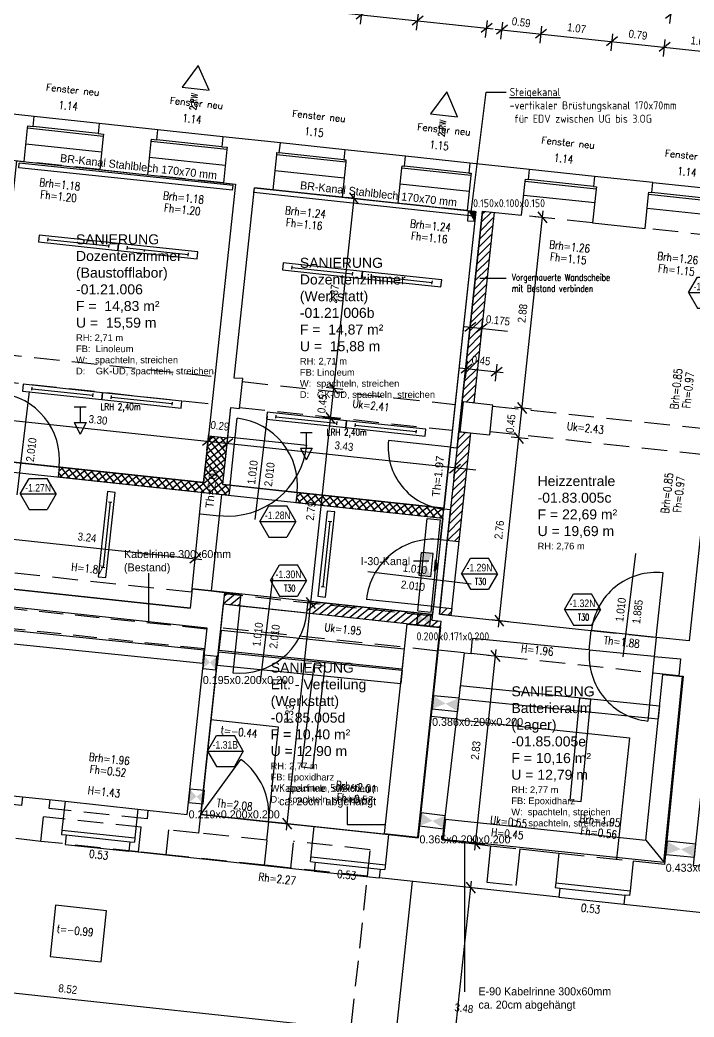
# Model space of a CAD drawing. Header units: metres. Extents: x 157 to 276, y 126 to 187.
# Drawn here: x 187.05 to 197.15, y 159.82 to 174.77 of the extents above; entities that cross this region are included whole.
import ezdxf
from ezdxf.enums import TextEntityAlignment as Align

# ---------------------------------------------------------------- set-up
doc = ezdxf.new("R2010")
doc.units = ezdxf.units.M
doc.header["$LTSCALE"] = 0.03
for name, pattern in [('AUSGEZOGEN', [0]), ('DOT', [0]), ('GESTRICHELT', [9, 6, -3]), ('STRICHLINIE', [19.05, 12.7, -6.35])]:
    doc.linetypes.add(name, pattern=pattern)
for name, color, linetype in [('A_abriss', 44, '_ABBRUCH'), ('A_ansicht', 9, 'Continuous'), ('A_bemaßung', 2, 'Continuous'), ('A_BRANDSCHUTZ', 10, 'Continuous'), ('A_Elektro', 1, 'Continuous'), ('A_Fenster', 7, 'Continuous'), ('A_höhen', 3, 'Continuous'), ('A_NR_TÜR', 1, 'Continuous'), ('A_poly', 255, 'Continuous'), ('A_räume', 5, 'Continuous'), ('A_schraffur', 10, 'Continuous'), ('A_text', 5, 'Continuous'), ('A_trockenbau', 2, 'Continuous'), ('A_Tuernummern', 1, 'Continuous'), ('A_TXT-TUER', 1, 'Continuous'), ('A_türen', 9, 'Continuous'), ('A_verdeckt', 8, 'STRICHLINIE'), ('A_wände', 6, 'Continuous'), ('E__DURCHBR', 2, 'Continuous'), ('E__LEUCHTEN', 6, 'AUSGEZOGEN'), ('E__VERSYS', 2, 'AUSGEZOGEN')]:
    doc.layers.add(name, color=color, linetype=linetype)
doc.styles.add('ARIAL', font='ARIAL.TTF')
doc.styles.add('arial-n', font='ARIALN.TTF')
doc.styles.add('BOLDSIMP_FNT', font='TXT', dxfattribs={"height": 1})
doc.styles.add('ISO9', font='iso8.shx', dxfattribs={"height": 0.12})
doc.styles.add('NORM', font='simplex.shx', dxfattribs={"width": 0.7, "bigfont": 'bigfont.shx'})
doc.styles.add('PITSIMP8', font='PITSIMP8.SHX')
doc.styles.add('SIMPLEX', font='simplex.shx', dxfattribs={"width": 0.8, "height": 0.1})
doc.linetypes.add('_ABBRUCH', pattern='A,25,[101,cadkon.shx,S=3.5,R=0,X=0,Y=0],25', length=50)
doc.dimstyles.get("Standard").update_dxf_attribs({"dimtxt": 0.18, "dimasz": 0.18, "dimexe": 0.18, "dimexo": 0.0625, "dimgap": 0.09, "dimtad": 0, "dimtih": 1, "dimtoh": 1, "dimdec": 4, "dimzin": 0, "dimdsep": 46, "dimlunit": 3, "dimtxsty": 'Standard', "dimcen": 0.09, "dimadec": 0, "dimazin": 0, "dimtfac": 1, "dimtdec": 4, "dimtofl": 0, "dimtmove": 2, "dimatfit": 3, "dimfxl": 1, "dimtolj": 1, "dimtzin": 0, "dimarcsym": 0})

# ---------------------------------------------------------------- blocks, each defined once
blk = doc.blocks.new('SLASH1')
at = {"layer": 'A_bemaßung', "color": 2, "linetype": 'Continuous'}
for p, q in [((0.07663, 0.07663), (-0.07319, -0.07319)), ((0, -0.14068), (0, 0.11466))]:
    blk.add_line(p, q, dxfattribs=at)
blk = doc.blocks.new('Tür-Nr')
at = {"layer": 'A_NR_TÜR'}
for p, q in [((-0.057, -108.865), (0.077, -108.632)), ((0.077, -108.632), (0.347, -108.632)), ((0.481, -108.865), (0.347, -108.632)), ((-0.057, -108.865), (0.481, -108.865)), ((-0.057, -108.865), (0.077, -109.098)), ((0.481, -108.865), (0.347, -109.098)), ((0.077, -109.098), (0.347, -109.098))]:
    blk.add_line(p, q, dxfattribs=at)
at = {"layer": 'A_TXT-TUER', "style": 'arial-n', "flags": 4}
blk.add_attdef('TÜR-NR.', text='', height=0.113, dxfattribs=at).set_placement((0.211, -108.772), align=Align.MIDDLE_CENTER)
at = {"layer": 'A_TXT-TUER', "style": 'NORM', "width": 0.7}
for tag, flags, p in [('BRANDSCHUTZ', 4, (0.229, -108.981)), ('ABMESSUNG', 5, (0.214, -109.333)), ('DIN', 5, (0.214, -109.198)), ('MATERIAL', 5, (0.214, -109.467)), ('WANDART', 5, (0.214, -109.601)), ('ZARGE', 5, (0.214, -109.736)), ('SCHLOSS', 5, (0.214, -109.87)), ('BESCHLÄGE', 5, (0.214, -110.005)), ('SONSTIGES', 5, (0.214, -110.139))]:
    blk.add_attdef(tag, text='', height=0.0784, dxfattribs=dict(at, flags=flags)).set_placement(p, align=Align.MIDDLE_CENTER)
blk = doc.blocks.new('I105')
for p, q in [((-7.7, 0.85), (-7.7, -0.85)), ((7.7, 0.85), (-7.7, 0.85)), ((7.7, -0.85), (7.7, 0.85)), ((-7.7, -0.85), (7.7, -0.85))]:
    blk.add_line(p, q)
blk = doc.blocks.new('2DEL_457')
for p, q in [((-0.384, -0.236), (-0.384, 0.236)), ((0.384, -0.236), (0.384, 0.236)), ((-0.384, 0), (0.384, 0))]:
    blk.add_line(p, q)
blk.add_lwpolyline([(-0.5, -0.5), (0.5, -0.5), (0.5, 0.5), (-0.5, 0.5)], close=True)
at = {"style": 'PITSIMP8', "flags": 9}
for tag, p in [('RAUM/GRUPPE', (-0.03, 0.159)), ('BEZEICHNUNG', (-0.03, 0.179)), ('POS.NR.G-LV', (-0.03, 0.139)), ('FABRIKAT', (-0.03, 0.119)), ('VOLUMENSTROM', (-0.03, 0.039)), ('DRUCK/-STUFE', (-0.03, 0.019)), ('ANSCHLUSS', (-0.03, -0.001)), ('KENNUNG', (-0.03, 0.079)), ('LEISTUNG', (-0.03, 0.059)), ('TYP', (-0.03, 0.099)), ('SPANNUNG/FREQUENZ', (-0.03, -0.121)), ('TEMPERATUR', (-0.03, -0.061)), ('SCHUTZART', (-0.03, -0.101)), ('DREHZAHL', (-0.03, -0.081)), ('GROESSE', (-0.03, -0.021)), ('DN', (-0.03, -0.041)), ('GEWICHT', (-0.03, -0.141)), ('FREI', (-0.03, -0.161)), ('FREI', (-0.03, -0.181)), ('FREI', (-0.03, -0.201))]:
    blk.add_attdef(tag, text='', height=0.01, dxfattribs=at).set_placement(p, align=Align.MIDDLE)
blk = doc.blocks.new('PU1')
at = {"color": 3}
for p, q in [((-119, -55), (-119, 70)), ((-119, 70), (131, 70)), ((131, -55), (131, 70)), ((-119, -55), (131, -55)), ((-56, -87), (69, -87)), ((6, -118), (-56, -87)), ((6, -118), (69, -87))]:
    blk.add_line(p, q, dxfattribs=at)
for points in [[(-119, 70), (-119, -55), (131, -55), (131, 70)], [(69, -87), (-56, -87), (6, -118)]]:
    blk.add_solid(points, dxfattribs=at)
blk = doc.blocks.new('A$C2D1211C5')
at = {"layer": 'E__LEUCHTEN', "color": 2, "linetype": 'Continuous', "xscale": 1.19505000000001, "yscale": 0.1041600000000074, "zscale": 1.19505, "rotation": 353.8999657531907}
for p in [(27.001, 21.384), (28.19, 21.257), (30.657, 20.965), (31.846, 20.838), (26.762, 19.147), (27.951, 19.02), (30.418, 18.727), (31.607, 18.6)]:
    blk.add_blockref('2DEL_457', p, dxfattribs=at)
at = {"layer": 'E__LEUCHTEN', "color": 5}
for name, p, xscale, yscale, zscale, rotation in [('2DEL_457', (27.424, 17.007), 1.285160624999994, 0.1120140000000447, 1.285160625, 263.7526862306339), ('2DEL_457', (30.717, 16.716), 1.285160624999994, 0.1120140000000447, 1.285160625, 263.7526862306339), ('I105', (30.52, 14.279), 0.1000125000000398, 0.100012500000048, 0.1000125, 263.0828029697261), ('I105', (34.522, 13.778), 0.1000125000000242, 0.100012500000048, 0.1000125, 264.6808574890295)]:
    blk.add_blockref(name, p, dxfattribs=dict(at, xscale=xscale, yscale=yscale, zscale=zscale, rotation=rotation))
at = {"layer": 'E__LEUCHTEN', "color": 0, "xscale": 0.001397000000013956, "yscale": 0.001396999999997206, "zscale": 0.001397, "rotation": 84.06162830386141}
blk.add_blockref('PU1', (32.222, 16.548), dxfattribs=at)
blk = doc.blocks.new('A$C1B684F00')
at = {"layer": 'E__VERSYS', "color": 3, "linetype": 'GESTRICHELT', "ltscale": 2}
for p, q in [((28.921, 15.592), (19.902, 16.532)), ((28.89, 15.294), (19.871, 16.233))]:
    blk.add_line(p, q, dxfattribs=at)
at = {"layer": 'E__VERSYS', "color": 7, "linetype": 'Continuous', "ltscale": 5}
for p, q in [((28.055, 15.682), (28.055, 16.428)), ((31.027, 12.929), (31.027, 12.66)), ((31.027, 12.66), (31.602, 12.66)), ((32.793, 10.153), (32.793, 12.408))]:
    blk.add_line(p, q, dxfattribs=at)
at = {"layer": 'E__VERSYS', "color": 1, "linetype": 'Continuous', "ltscale": 5}
for p, q in [((28.888, 15.274), (20.166, 16.167)), ((28.868, 15.075), (20.146, 15.968)), ((28.868, 15.075), (28.888, 15.274)), ((29.102, 15.25), (29.082, 15.051)), ((29.102, 15.25), (31.851, 14.973)), ((29.082, 15.051), (31.831, 14.774)), ((31.851, 14.973), (31.831, 14.774)), ((35.506, 12.424), (35.757, 14.909)), ((35.757, 14.909), (36.056, 14.878)), ((35.774, 12.095), (36.056, 14.878)), ((32.501, 12.74), (32.469, 12.442)), ((32.501, 12.74), (35.506, 12.424)), ((32.469, 12.442), (35.774, 12.095)), ((35.506, 12.424), (35.774, 12.095))]:
    blk.add_line(p, q, dxfattribs=at)
at = {"layer": 'E__VERSYS', "color": 3, "linetype": 'Continuous', "ltscale": 5}
for p, q in [((29.138, 15.575), (29.107, 15.277)), ((29.138, 15.575), (31.885, 15.295)), ((31.588, 12.525), (31.926, 15.667)), ((31.926, 15.667), (32.423, 15.614)), ((32.085, 12.472), (32.423, 15.614)), ((29.107, 15.277), (31.855, 14.997)), ((31.885, 15.295), (31.855, 14.997)), ((32.721, 14.744), (32.701, 14.545)), ((32.721, 14.744), (35.71, 14.442)), ((32.701, 14.545), (35.69, 14.243)), ((35.71, 14.442), (35.69, 14.243)), ((31.588, 12.525), (32.085, 12.472))]:
    blk.add_line(p, q, dxfattribs=at)
at = {"layer": 'E__VERSYS', "color": 7, "char_height": 0.12, "attachment_point": 1}
for s, insert in [('Kabelrinne 300x60mm\\P(Bestand)', (27.684, 16.776)), ('{\\Fiso8.shx;Kabelrinne 500x60 mm\\P}ca. 20cm abgehängt', (30.008, 13.269)), ('E-90 Kabelrinne 300x60mm\\Pca. 20cm abgehängt', (32.996, 10.219))]:
    blk.add_mtext(s, dxfattribs=dict(at, insert=insert))
blk = doc.blocks.new('A$C34AC0D33')
at = {"layer": 'E__VERSYS', "color": 3}
for p, q in [((20.715, 23.076), (20.723, 23.145)), ((23.064, 22.831), (20.715, 23.076)), ((23.071, 22.9), (20.723, 23.145)), ((23.064, 22.831), (23.071, 22.9)), ((23.069, 22.841), (23.077, 22.911)), ((25.946, 22.609), (23.077, 22.911)), ((25.939, 22.539), (23.069, 22.841)), ((25.939, 22.539), (25.946, 22.609)), ((26.106, 22.506), (26.114, 22.575)), ((29.311, 22.17), (26.106, 22.506)), ((29.319, 22.24), (26.114, 22.575)), ((29.311, 22.17), (29.319, 22.24)), ((29.63, 22.137), (29.638, 22.207)), ((32.919, 21.785), (29.63, 22.137)), ((32.926, 21.854), (29.638, 22.207)), ((32.919, 21.785), (32.926, 21.854))]:
    blk.add_line(p, q, dxfattribs=at)
at = {"layer": 'E__VERSYS', "color": 7}
for p in [(21.575, 23.153), (26.722, 22.596), (30.318, 22.189)]:
    blk.add_text('BR-Kanal Stahlblech 170x70 mm', height=0.12, rotation=353.6409, dxfattribs=at).set_placement(p)
blk = doc.blocks.new('Wanddurchbruch')
for p, q in [((0, 1), (0, 0)), ((1, 1), (0, 1)), ((1, 0), (1, 1)), ((0, 0), (1, 0))]:
    blk.add_line(p, q)
blk.add_solid([(1, 0), (1, 1), (0, 1), (0, 0)])
blk = doc.blocks.new('Deckendurchbruch')
for p, q in [((1, 1), (0, 1)), ((0, 1), (0, 0)), ((1, 0), (1, 1)), ((0, 0), (1, 0))]:
    blk.add_line(p, q)
blk.add_solid([(0, 0), (1, 1), (0, 1)])
blk = doc.blocks.new('A$C07AD1800')
at = {"layer": 'E__DURCHBR', "color": 2, "linetype": 'Continuous'}
ref = blk.add_blockref('Deckendurchbruch', (32.844, 21.864), dxfattribs=dict(at, xscale=0.1500000040192294, yscale=0.09999999999999432, zscale=1.1, rotation=264.6404231397181))
ref.add_attrib('EC_DIM', '0.150x0.100x0.150', (32.916, 21.917), dxfattribs={"color": 2, "linetype": 'Continuous', "height": 0.12, "style": 'ISO9'})
at = {"layer": 'E__DURCHBR', "linetype": 'Continuous'}
ref = blk.add_blockref('Wanddurchbruch', (32.068, 15.661), dxfattribs=dict(at, xscale=0.2000000053589705, yscale=0.1709999999999923, zscale=1.1, rotation=353.5052893124329))
ref.add_attrib('EC_DIM', '0.200x0.171x0.200', (32.068, 15.422), dxfattribs={"linetype": 'Continuous', "height": 0.12, "style": 'ISO9'})
ref = blk.add_blockref('Wanddurchbruch', (28.865, 15), dxfattribs=dict(at, xscale=0.1950000052250045, yscale=0.1999999999999886, zscale=1.1, rotation=354.8092318626811))
ref.add_attrib('EC_DIM', '0.195x0.200x0.200', (28.865, 14.767), dxfattribs={"linetype": 'Continuous', "height": 0.12})
ref = blk.add_blockref('Wanddurchbruch', (32.301, 14.393), dxfattribs=dict(at, xscale=0.3860000103428472, yscale=0.1999999999999886, zscale=1.1, rotation=354.2934697564837))
ref.add_attrib('EC_DIM', '0.386x0.200x0.200', (32.301, 14.139), dxfattribs={"linetype": 'Continuous', "height": 0.12})
ref = blk.add_blockref('Wanddurchbruch', (28.653, 12.989), dxfattribs=dict(at, xscale=0.2190000058680883, yscale=0.1999999999999886, zscale=1.1, rotation=354.809231862686))
ref.add_attrib('EC_DIM', '0.219x0.200x0.200', (28.653, 12.753), dxfattribs={"linetype": 'Continuous', "height": 0.12})
ref = blk.add_blockref('Wanddurchbruch', (32.112, 12.639), dxfattribs=dict(at, xscale=0.3650000097801311, yscale=0.1999999999999886, zscale=1.1, rotation=352.9471451953891))
ref.add_attrib('EC_DIM', '0.365x0.200x0.200', (32.112, 12.378), dxfattribs={"linetype": 'Continuous', "height": 0.12})
ref = blk.add_blockref('Wanddurchbruch', (35.802, 12.212), dxfattribs=dict(at, xscale=0.4330000116021875, yscale=0.1999999999999886, zscale=1.1, rotation=354.2934717003788))
ref.add_attrib('EC_DIM', '0.433x0.200x0.200', (35.802, 11.952), dxfattribs={"linetype": 'Continuous', "height": 0.12})
blk = doc.blocks.new('A$C775701B2')
at = {"layer": 'E__VERSYS', "color": 1}
for p, q in [((32.087, 15.864), (32.228, 17.251)), ((32.228, 17.251), (32.427, 17.231)), ((32.286, 15.844), (32.427, 17.231)), ((32.087, 15.864), (32.286, 15.844))]:
    blk.add_line(p, q, dxfattribs=at)
at = {"layer": 'E__VERSYS', "color": 7, "insert": (31.973, 16.548), "char_height": 0.12, "attachment_point": 9}
blk.add_mtext('{\\C1;I-30-Kanal}', dxfattribs=at)
at = {"layer": 'E__VERSYS', "color": 1, "annotation_type": 0, "has_hookline": 1, "hookline_direction": 1, "text_width": 1.04}
blk.add_leader([(32.251, 16.608), (32.023, 16.608)], dimstyle='Standard', override={"dimtxt": 0.12, "dimasz": 0.05, "dimexe": 0.1, "dimgap": 0.05, "dimtad": 0, "dimtih": 0, "dimtoh": 0, "dimdec": 2, "dimrnd": 0.0025, "dimlunit": 2, "dimdle": 0.025, "dimclrd": 7, "dimclre": 7, "dimclrt": 7, "dimtdec": 2, "dimtix": 1, "dimldrblk": 'None', "dimtvp": 1}, dxfattribs=at)
blk = doc.blocks.new('A$C5C7B2202')
at = {"layer": 'E__VERSYS', "color": 7, "insert": (33.463, 23.704), "char_height": 0.12, "attachment_point": 1}
blk.add_mtext('{\\Fiso8.shx;\\LSteigekanal\\P\\l-vertikaler Brüstungskanal 170x70mm \\P für EDV zwischen UG bis 3.OG}', dxfattribs=at)
at = {"layer": 'E__VERSYS', "color": 7, "annotation_type": 0, "has_hookline": 1, "hookline_direction": 0, "text_width": 3.503}
blk.add_leader([(32.887, 21.844), (33.112, 23.644), (33.413, 23.644)], dimstyle='Standard', override={"dimtxt": 0.12, "dimasz": 0.05, "dimexe": 0.1, "dimgap": 0.05, "dimtad": 0, "dimtih": 0, "dimtoh": 0, "dimdec": 2, "dimrnd": 0.0025, "dimlunit": 2, "dimdle": 0.025, "dimclrd": 7, "dimclre": 7, "dimclrt": 7, "dimtdec": 2, "dimtix": 1, "dimldrblk": 'None', "dimtvp": 1}, dxfattribs=at)

msp = doc.modelspace()

# ---------------------------------------------------------------- hatches: boundary and pattern name
at = {"layer": 'A_schraffur'}
h = msp.add_hatch(dxfattribs=at)
h.set_pattern_fill('ANSI31', color=256, scale=0.025, style=0)
h.paths.add_polyline_path([(194.1507, 171.88214), (193.97669, 171.90074), (193.66959, 169.02708), (193.6845, 169.0255), (193.68609, 169.0404), (193.84518, 169.0234)])
h = msp.add_hatch(dxfattribs=at)
h.set_pattern_fill('ANSI37', color=256, scale=0.025, style=0)
h.set_pattern_definition([(218.9004, (185.38036, 165.579086), (0.049845, -0.0617727), []), (308.9004, (185.38036, 165.579086), (0.0617727, 0.049845), [])])
h.paths.add_polyline_path([(190.17776, 167.64027), (190.1937, 167.78942), (190.08402, 167.80115), (190.15893, 168.50219), (189.87057, 168.53301), (189.79345, 167.8322), (187.63294, 168.06311), (187.617, 167.91396)])
h.paths.add_polyline_path([(191.19798, 167.68207), (191.18204, 167.53292), (193.38418, 167.29757), (193.39854, 167.43188), (193.40012, 167.44672)])
h = msp.add_hatch(dxfattribs=at)
h.set_pattern_fill('ANSI31', color=256, scale=0.025, style=0)
h.paths.add_polyline_path([(193.79736, 168.57597), (193.6383, 168.59297), (193.62337, 168.59457), (193.59734, 168.35096), (193.59732, 168.35096), (193.49796, 167.42125), (193.49798, 167.42125), (193.44909, 166.96388), (193.62309, 166.94528)])
h.paths.add_polyline_path([(193.51576, 165.941), (193.34175, 165.9596), (193.33059, 165.85516), (193.5046, 165.83657)])
h = msp.add_hatch(dxfattribs=at)
h.set_pattern_fill('ANSI31', color=256, scale=0.025, style=0)
h.set_pattern_definition([(218.9004, (185.79103, 160.40382), (0.049845, -0.0617727), [])])
h.paths.add_polyline_path([(191.34661, 165.87611), (193.35019, 165.66198), (193.35976, 165.75149), (193.22054, 165.76638), (193.22957, 165.85086), (191.3652, 166.05011)])
h.paths.add_polyline_path([(190.09374, 166.01), (190.34233, 165.98343), (190.36092, 166.15744), (190.11234, 166.18401)])

# ---------------------------------------------------------------- linework, layer by layer
at = {"layer": 'A_abriss', "ltscale": 0.5}
for p, q in [((190.16053, 168.51711), (191.34378, 168.39066)), ((193.49791, 168.36158), (192.56821, 168.46095)), ((193.39854, 167.43187), (193.49789, 168.36158)), ((189.62033, 166.19136), (189.76898, 167.68396)), ((190.06808, 167.65197), (189.91347, 166.20527)), ((189.7452, 167.35969), (190.03356, 167.32887)), ((193.44908, 166.96388), (193.34175, 165.9596)), ((196.55178, 165.2243), (195.58144, 165.31904)), ((196.55178, 165.2243), (196.45706, 164.25391))]:
    msp.add_line(p, q, dxfattribs=at)
for centre, radius, start, end in [((190.16053, 168.51711), 1.18999, 263.900189, 353.900141), ((193.49791, 168.36158), 0.93499, 173.899169, 263.89929), ((196.55178, 165.2243), 0.97499, 174.424726, 264.425003)]:
    msp.add_arc(centre, radius, start, end, dxfattribs=at)
at = {"layer": 'A_ansicht', "color": 9, "linetype": 'Continuous'}
for p, q in [((188.23369, 173.21346), (187.25922, 173.3176)), ((190.0881, 173.01527), (189.11365, 173.11941)), ((188.26807, 172.78234), (187.13451, 172.90348)), ((191.91272, 172.82028), (190.94822, 172.92336)), ((190.1225, 172.58417), (188.98895, 172.70531)), ((193.78701, 172.61998), (192.82253, 172.72305)), ((191.90237, 172.39395), (190.86823, 172.50446)), ((195.6564, 172.4202), (194.68196, 172.52433)), ((193.77667, 172.19365), (192.74258, 172.30416)), ((197.5059, 172.22254), (196.5314, 172.32666)), ((195.65919, 172.02264), (194.59525, 172.13634)), ((197.50865, 171.82499), (196.4447, 171.93869)), ((187.72083, 163.05043), (188.8146, 162.9335)), ((191.45668, 162.67126), (192.57031, 162.55229)), ((187.72208, 162.40361), (188.67665, 162.30157)), ((191.45585, 162.00487), (192.43029, 161.90074)), ((187.57936, 161.49161), (187.49753, 160.72598)), ((188.34499, 161.40981), (187.57936, 161.49161)), ((195.12313, 161.61314), (196.09759, 161.50907)), ((188.26317, 160.64416), (188.34499, 161.40981)), ((187.49753, 160.72598), (188.26317, 160.64416))]:
    msp.add_line(p, q, dxfattribs=at)
at = {"layer": 'A_bemaßung', "linetype": 'Continuous'}
for p, q in [((190.75235, 174.9959), (194.13806, 174.63407)), ((194.1679, 174.63088), (197.86684, 174.23559)), ((191.03836, 162.61542), (192.0617, 172.19089)), ((194.21799, 165.65977), (194.88533, 171.9042)), ((193.70632, 170.17072), (194.35264, 170.10165)), ((193.63979, 169.54821), (194.28611, 169.47914)), ((181.01193, 169.39424), (193.8765, 168.01938)), ((180.82385, 167.63427), (189.77288, 166.67789)), ((193.86086, 162.31802), (194.18239, 165.32665)), ((193.42039, 158.19731), (193.81114, 161.85379)), ((183.436, 160.5516), (192.10664, 159.62498))]:
    msp.add_line(p, q, dxfattribs=at)
at = {"layer": 'A_bemaßung'}
for p, q in [((187.00158, 167.64526), (187.18742, 169.19339)), ((187.8597, 168.96455), (188.03616, 168.96455)), ((187.94793, 168.96455), (187.94793, 168.73146)), ((190.57061, 167.2759), (190.75645, 168.82403)), ((187.8597, 168.73146), (188.03616, 168.73146)), ((187.8597, 168.73146), (187.94793, 168.55499)), ((188.03616, 168.73146), (187.94793, 168.55499)), ((191.24873, 168.58052), (191.4252, 168.58052)), ((191.33697, 168.58052), (191.33697, 168.34743)), ((191.24873, 168.34743), (191.4252, 168.34743)), ((191.24873, 168.34743), (191.33697, 168.17096)), ((191.4252, 168.34743), (191.33697, 168.17096)), ((196.08708, 165.21684), (196.27292, 166.76497)), ((192.259, 166.49617), (193.80713, 166.31033)), ((190.64841, 164.84588), (190.83425, 166.39401))]:
    msp.add_line(p, q, dxfattribs=at)
at = {"layer": 'A_BRANDSCHUTZ'}
for points in [[(189.71724, 174.08515), (189.47566, 173.75895), (189.87895, 173.71285)], [(193.44052, 173.68747), (193.19895, 173.36127), (193.60223, 173.31516)]]:
    msp.add_lwpolyline(points, close=True, dxfattribs=at)
at = {"layer": 'A_Fenster', "color": 10, "linetype": 'Continuous'}
for p, q in [((188.29355, 173.02099), (187.16003, 173.14214)), ((188.21775, 173.06432), (187.24328, 173.16845)), ((190.14799, 172.82281), (189.01445, 172.94393)), ((190.07217, 172.86612), (189.0977, 172.97025)), ((191.92787, 172.63261), (190.89377, 172.74312)), ((191.89679, 172.67114), (190.93228, 172.77421)), ((193.80218, 172.4323), (192.76809, 172.54284)), ((193.77107, 172.47082), (192.80661, 172.57391)), ((195.68147, 172.23144), (194.61755, 172.34515)), ((195.64049, 172.27102), (194.66602, 172.37518)), ((197.53095, 172.0338), (196.46703, 172.14749)), ((197.48995, 172.07338), (196.51547, 172.17752))]:
    msp.add_line(p, q, dxfattribs=at)
at = {"layer": 'A_Fenster', "linetype": 'Continuous'}
for p, q in [((187.67458, 162.61788), (188.76836, 162.501)), ((187.7373, 162.5458), (188.69185, 162.44378)), ((191.40803, 162.21615), (192.52168, 162.09714)), ((191.47021, 162.13911), (192.44464, 162.03496)), ((195.07547, 161.82613), (196.18912, 161.70712)), ((195.13765, 161.74907), (196.1121, 161.64494))]:
    msp.add_line(p, q, dxfattribs=at)
at = {"layer": 'A_poly'}
for points in [[(186.99751, 172.65666), (190.27383, 172.30652), (189.79561, 167.83197), (186.51931, 168.1821)], [(190.55955, 172.25086), (193.87566, 171.89647), (193.40018, 167.44721), (190.08402, 167.80115), (190.207, 168.95465), (190.33655, 168.94081), (190.38435, 169.38825), (190.2546, 169.39711)], [(180.76173, 168.65265), (182.95423, 168.41838), (183.3513, 168.36985), (193.38418, 167.29757), (193.22957, 165.85086), (189.62514, 166.23641), (189.59429, 165.94773), (186.37259, 166.29154), (186.39867, 166.53565), (185.89651, 166.58926), (185.87048, 166.34568), (183.57356, 166.59099), (183.59962, 166.83478), (183.0925, 166.88898), (183.0654, 166.63542), (180.84308, 166.8729), (180.89144, 167.32533), (180.62293, 167.35404)], [(190.09374, 166.01), (193.35019, 165.66196), (193.0128, 162.505), (189.75634, 162.85303)]]:
    msp.add_lwpolyline(points, close=True, dxfattribs=at)
msp.add_lwpolyline([(193.54421, 168.35663), (193.59732, 168.35096), (193.62335, 168.59457), (193.79736, 168.57597), (193.50462, 165.83656), (193.33059, 165.85516), (193.49796, 167.42123), (193.39854, 167.43186), (193.49791, 168.36158), (193.54421, 168.35663)], dxfattribs=at)
at = {"layer": 'A_text'}
msp.add_line((194.33051, 170.88776), (193.93802, 170.88776), dxfattribs=at)
at = {"layer": 'A_trockenbau'}
for p, q in [((189.87057, 168.53301), (189.79345, 167.8322)), ((190.08402, 167.80115), (190.15893, 168.50219)), ((187.63294, 168.06314), (187.617, 167.91399)), ((187.63294, 168.06311), (189.79345, 167.8322)), ((187.617, 167.91396), (190.17776, 167.64027)), ((190.08402, 167.80115), (190.1937, 167.78942)), ((190.1937, 167.78942), (190.17776, 167.64027)), ((191.19798, 167.68207), (191.18204, 167.53292)), ((191.19798, 167.68207), (193.40013, 167.44672)), ((191.18204, 167.53292), (193.38418, 167.29757))]:
    msp.add_line(p, q, dxfattribs=at)
at = {"layer": 'A_türen', "color": 10, "linetype": 'Continuous'}
for p, q in [((190.1937, 167.78942), (190.30102, 168.79371)), ((186.62898, 168.17041), (187.63327, 168.06309)), ((190.1937, 167.78942), (191.19799, 167.68211)), ((196.58077, 165.5078), (196.68441, 166.47728)), ((193.24233, 165.97022), (192.23804, 166.07754)), ((196.58077, 165.5078), (195.61134, 165.61141))]:
    msp.add_line(p, q, dxfattribs=at)
at = {"layer": 'A_türen', "color": 10}
for p, q in [((193.35018, 166.97947), (193.24233, 165.97022)), ((190.34233, 165.98343), (190.23501, 164.97915)), ((190.34233, 165.98343), (191.34661, 165.8761))]:
    msp.add_line(p, q, dxfattribs=at)
at = {"layer": 'A_türen'}
msp.add_line((193.34965, 166.97451), (193.35018, 166.97947), dxfattribs=at)
at = {"layer": 'A_türen', "linetype": 'Continuous'}
for p, q in [((189.75634, 162.85299), (190.35733, 163.67713)), ((189.75634, 162.85298), (190.7706, 162.74461))]:
    msp.add_line(p, q, dxfattribs=at)
at = {"layer": 'A_türen', "color": 15, "linetype": 'Continuous'}
msp.add_line((189.75634, 162.85298), (190.77057, 162.74457), dxfattribs=at)
at = {"layer": 'A_türen', "color": 10, "linetype": 'Continuous'}
for centre, radius, start, end in [((186.62898, 168.17041), 1.01, 353.900427, 83.900427), ((190.1937, 167.78942), 1.01, 353.900427, 83.900427), ((193.24233, 165.97022), 1.01, 83.900427, 173.900427), ((196.58077, 165.5078), 0.97499, 83.898044, 173.898321)]:
    msp.add_arc(centre, radius, start, end, dxfattribs=at)
at = {"layer": 'A_türen', "color": 10}
msp.add_arc((190.34233, 165.98343), 1.01, 263.900427, 353.89968, dxfattribs=at)
at = {"layer": 'A_türen', "linetype": 'Continuous'}
msp.add_arc((189.75635, 162.85298), 1.02, 353.901232, 53.900025, dxfattribs=at)
at = {"layer": 'A_verdeckt'}
for p, q in [((188.24042, 172.52384), (187.10688, 172.64498)), ((190.09489, 172.32562), (188.96134, 172.44677)), ((191.87206, 172.11059), (190.83796, 172.22109)), ((193.7464, 171.91027), (192.7123, 172.02078)), ((195.62729, 171.72434), (194.56336, 171.83804)), ((197.47678, 171.52667), (196.41283, 171.64038)), ((186.6888, 169.76813), (189.96514, 169.41796)), ((186.64523, 169.36043), (189.9216, 169.01028)), ((190.37959, 169.3435), (193.56643, 169.00293)), ((190.33814, 168.95571), (193.525, 168.61514)), ((193.66958, 169.02708), (193.68452, 169.0255)), ((194.13194, 168.97769), (197.41328, 168.62702)), ((193.62865, 168.64427), (193.6436, 168.64268)), ((194.09103, 168.59487), (197.37238, 168.24422)), ((193.59945, 168.37085), (193.5001, 167.44114)), ((186.39864, 166.53565), (189.62032, 166.19136)), ((193.22693, 165.82603), (190.10968, 166.15916)), ((193.31193, 165.30402), (190.0555, 165.65205)), ((195.60268, 165.61236), (196.58213, 165.50766)), ((196.92029, 164.93347), (193.80788, 165.2661)), ((185.61778, 163.27517), (187.08445, 163.11841)), ((188.96376, 162.91758), (188.94995, 162.78834)), ((187.36, 162.45036), (187.39932, 162.81827)), ((188.86098, 162.66207), (187.39932, 162.81827)), ((188.82168, 162.29415), (188.86098, 162.66207)), ((189.2393, 162.24951), (189.27914, 162.62239)), ((189.7266, 162.57458), (189.27914, 162.62239)), ((190.74578, 162.46566), (189.7266, 162.57458)), ((187.36, 162.45036), (186.98215, 162.49072)), ((188.82168, 162.29415), (187.36, 162.45036)), ((190.71092, 162.09224), (190.75078, 162.46512)), ((191.10368, 162.05026), (191.1462, 162.44801)), ((192.29463, 162.3253), (191.1462, 162.44801)), ((194.09912, 162.38303), (194.53663, 162.33629)), ((189.2393, 162.24951), (188.82168, 162.29415)), ((190.71092, 162.09224), (189.2393, 162.24951)), ((192.25212, 161.92753), (192.29463, 162.3253)), ((195.12329, 162.27361), (196.23695, 162.15459)), ((191.10368, 162.05026), (190.71092, 162.09224)), ((192.25212, 161.92753), (191.10368, 162.05026)), ((191.95459, 159.14338), (192.25215, 161.92752)), ((194.04069, 161.83615), (194.47821, 161.7894))]:
    msp.add_line(p, q, dxfattribs=at)
msp.add_lwpolyline([(188.94995, 162.78834), (187.48328, 162.94505), (187.49707, 163.07433)], dxfattribs=at)
at = {"layer": 'A_wände'}
for p, q in [((193.97669, 171.90074), (193.44908, 166.96388)), ((194.1507, 171.88214), (193.84518, 169.0234)), ((193.68609, 169.0404), (193.67119, 169.04199)), ((193.79736, 168.57597), (193.62309, 166.94528)), ((193.6383, 168.59297), (193.62335, 168.59457)), ((193.49789, 168.36158), (193.39854, 167.43188)), ((193.34964, 166.97451), (193.62309, 166.94528)), ((189.6251, 166.23609), (189.91347, 166.20527)), ((190.11234, 166.18401), (190.36092, 166.15744)), ((190.34233, 165.98343), (190.36092, 166.15744)), ((190.09374, 166.01), (190.34233, 165.98343)), ((191.34661, 165.87611), (191.3652, 166.05012)), ((191.3652, 166.05011), (193.22957, 165.85086)), ((193.24233, 165.97022), (193.51576, 165.941)), ((191.34661, 165.87611), (193.35019, 165.66198)), ((193.34175, 165.9596), (193.33059, 165.85516)), ((193.51576, 165.941), (193.5046, 165.83656)), ((193.70376, 165.27726), (193.31353, 165.31897)), ((193.59749, 164.28292), (193.20726, 164.32463))]:
    msp.add_line(p, q, dxfattribs=at)
at = {"layer": 'A_wände', "linetype": 'Continuous'}
for p, q in [((193.34966, 166.9745), (193.39854, 167.43188)), ((193.49799, 167.42123), (193.39854, 167.43188)), ((193.49798, 167.42125), (193.44909, 166.96388)), ((189.849, 165.64896), (180.81544, 166.61438)), ((186.37264, 166.29202), (189.59426, 165.94773)), ((189.6251, 166.23609), (189.59426, 165.94773)), ((190.11234, 166.18401), (189.75634, 162.85299)), ((189.91347, 166.20527), (190.11234, 166.18401)), ((193.22054, 165.76638), (193.24233, 165.97022)), ((193.34175, 165.9596), (193.33059, 165.85516)), ((193.33059, 165.85516), (195.60268, 165.61236)), ((193.01279, 162.50502), (193.35976, 165.75149)), ((193.22054, 165.76638), (193.35976, 165.75149)), ((189.55041, 162.85487), (189.849, 165.64896)), ((195.60268, 165.61236), (195.57142, 165.32)), ((193.80788, 165.2661), (193.82974, 165.49006)), ((195.57142, 165.32), (193.82974, 165.49006)), ((193.70376, 165.27726), (193.37432, 162.47059)), ((193.70376, 165.27726), (193.80788, 165.2661)), ((190.922, 164.16152), (189.90777, 164.26991)), ((193.58656, 164.27817), (196.18178, 164.00083)), ((190.7706, 162.74461), (190.922, 164.16152)), ((196.18178, 164.00083), (195.98731, 162.18118)), ((187.08445, 163.11841), (187.07064, 162.98915)), ((187.08445, 163.11841), (187.72083, 163.05043)), ((187.72083, 163.05043), (187.67458, 162.61788)), ((188.8146, 162.9335), (188.76836, 162.501)), ((188.8146, 162.9335), (189.55041, 162.85487)), ((189.7266, 162.57458), (189.75634, 162.85298)), ((190.74578, 162.46566), (190.77555, 162.74406)), ((190.7706, 162.74461), (191.45668, 162.67126)), ((187.67458, 162.61788), (187.66766, 162.55325)), ((187.66766, 162.55325), (187.7373, 162.5458)), ((187.7373, 162.5458), (187.72208, 162.40361)), ((191.40057, 162.14655), (191.45669, 162.67126)), ((192.57026, 162.55226), (192.51426, 162.02752)), ((192.57031, 162.55229), (193.0128, 162.505)), ((188.69185, 162.44378), (188.67667, 162.30164)), ((188.69185, 162.44378), (188.76148, 162.43637)), ((188.76836, 162.501), (188.76148, 162.43637)), ((193.37432, 162.47058), (194.09912, 162.38303)), ((194.09912, 162.38303), (194.04069, 161.83615)), ((191.45586, 162.00481), (188.67667, 162.30164)), ((194.53663, 162.33629), (194.47821, 161.7894)), ((194.53663, 162.33629), (195.12329, 162.27361)), ((195.12329, 162.27361), (195.07547, 161.82613)), ((191.40057, 162.14655), (191.47021, 162.13911)), ((191.47021, 162.13911), (191.45586, 162.00481)), ((192.44464, 162.03496), (192.43029, 161.90074)), ((192.44464, 162.03496), (192.51426, 162.02752)), ((195.12313, 161.61314), (192.43029, 161.90074)), ((192.55797, 158.39006), (192.92751, 161.84767)), ((195.07547, 161.82613), (195.06803, 161.75653)), ((195.06803, 161.75653), (195.13765, 161.74907)), ((195.13765, 161.74907), (195.12313, 161.61314))]:
    msp.add_line(p, q, dxfattribs=at)
at = {"layer": 'A_wände', "color": 1, "linetype": 'Continuous'}
for p, q in [((189.62032, 166.19136), (189.62033, 166.19136)), ((190.75078, 162.46512), (190.74578, 162.46566))]:
    msp.add_line(p, q, dxfattribs=at)
at = {"layer": 'A_wände', "linetype": 'Continuous'}
for points in [[(187.16375, 173.17696), (187.24328, 173.16845), (187.25923, 173.31787), (186.37925, 173.41186), (186.3633, 173.26249), (186.44283, 173.25399), (186.43912, 173.2192), (186.38598, 172.72202), (187.10688, 172.64498), (187.16003, 173.14214), (187.16375, 173.17696)], [(188.24042, 172.52384), (188.96134, 172.44677), (189.01445, 172.94393), (189.0182, 172.97874), (189.0977, 172.97025), (189.11372, 173.11979), (188.23369, 173.21379), (188.21775, 173.06432), (188.29725, 173.05581), (188.29355, 173.02099), (188.24042, 172.52384)], [(190.27383, 172.30652), (189.87057, 168.53301), (190.15895, 168.50219), (190.20729, 168.95462), (190.33655, 168.94082), (190.38435, 169.38825), (190.2546, 169.39711), (190.55955, 172.25086), (190.83796, 172.22109), (190.89377, 172.74312), (190.89748, 172.77793), (190.93228, 172.77421), (190.94824, 172.92386), (190.08815, 173.01572), (190.07217, 172.86612), (190.15171, 172.85761), (190.14799, 172.82281), (190.09489, 172.32562), (190.27383, 172.30652)], [(191.91278, 172.82085), (191.89679, 172.67114), (191.9316, 172.66741), (191.92787, 172.63261), (191.87206, 172.11059), (192.7123, 172.02078), (192.76809, 172.54284), (192.77179, 172.57762), (192.80661, 172.57391), (192.8226, 172.72368), (191.91278, 172.82085)], [(193.80591, 172.46708), (193.80218, 172.4323), (193.7464, 171.91027), (193.87566, 171.89646), (193.49789, 168.36158), (193.59734, 168.35096), (193.97669, 171.90074), (194.56336, 171.83804), (194.61755, 172.34515), (194.62127, 172.37996), (194.66602, 172.37518), (194.68204, 172.52507), (193.78714, 172.62066), (193.77107, 172.47082), (193.80591, 172.46708)], [(196.51547, 172.17752), (196.53151, 172.32755), (195.6565, 172.42099), (195.64049, 172.27102), (195.6852, 172.26624), (195.68147, 172.23144), (195.62729, 171.72434), (196.41283, 171.64038), (196.46703, 172.14749), (196.47076, 172.18229), (196.51547, 172.17752)], [(193.68609, 169.0404), (193.6383, 168.59297), (194.08572, 168.54514), (194.13354, 168.99259), (193.68609, 169.0404)], [(198.87366, 161.21256), (198.88931, 161.35901), (198.82965, 161.36537), (198.83711, 161.435), (198.88701, 161.90234), (197.13699, 162.08935), (197.69279, 167.28975), (197.63807, 167.29557), (197.64233, 167.33535), (197.27939, 167.37415), (197.0743, 165.45508), (196.58213, 165.50766), (196.55178, 165.2243), (196.94497, 165.18589), (196.92029, 164.93347), (196.98434, 164.92664), (196.70431, 162.10465), (196.23695, 162.15459), (196.18912, 161.70712), (196.18169, 161.63752), (196.1121, 161.64494), (196.09759, 161.50907), (198.87366, 161.21256)], [(187.07064, 162.98915), (185.604, 163.14591), (185.61778, 163.27517)]]:
    msp.add_lwpolyline(points, dxfattribs=at)

# ---------------------------------------------------------------- block references
at = {"layer": 'A_bemaßung', "color": 7, "yscale": 0.9999889999999994, "rotation": 353.9000000000004}
for p in [(192.16432, 174.84501), (196.80133, 174.8523), (193.0045, 174.75521), (194.03861, 174.64469), (194.26731, 174.62026), (194.85398, 174.55757), (195.91792, 174.44385), (196.70344, 174.35992)]:
    msp.add_blockref('SLASH1', p, dxfattribs=at)
at = {"layer": 'A_bemaßung', "color": 7}
for p, rotation in [((192.05106, 172.09145), 83.90000000000038), ((194.87471, 171.80476), 83.90000000000038), ((193.79083, 170.16168), 353.9000000000004), ((193.96484, 170.14308), 353.9000000000004), ((193.73922, 169.53758), 353.9000000000004), ((194.18668, 169.48975), 353.9000000000004), ((191.74661, 169.24267), 83.90000000000038), ((194.5692, 168.94603), 83.90000000000038), ((191.69881, 168.79523), 83.90000000000038), ((189.86156, 168.4485), 353.9000000000004), ((190.15043, 168.41763), 353.9000000000004), ((194.52138, 168.49858), 83.90000000000038), ((193.5636, 168.03537), 353.9000000000004), ((189.67345, 166.68852), 353.9000000000004), ((191.40233, 166.02101), 83.90000000000038), ((194.22863, 165.75919), 83.90000000000038), ((194.17178, 165.22722), 83.90000000000038), ((191.04899, 162.71484), 83.90000000000038), ((193.8715, 162.41743), 83.90000000000038), ((193.80052, 161.75437), 83.90000000000038)]:
    msp.add_blockref('SLASH1', p, dxfattribs=dict(at, rotation=rotation))
at = {"layer": 'A_Elektro'}
for name in ['A$C2D1211C5', 'A$C07AD1800', 'A$C5C7B2202', 'A$C34AC0D33', 'A$C775701B2', 'A$C1B684F00']:
    msp.add_blockref(name, (160.92067, 150.04212), dxfattribs=at)
at = {"layer": 'A_Tuernummern'}
ref = msp.add_blockref('Tür-Nr', (197.1201, 279.54281), dxfattribs=at)
ref.add_attrib('TÜR-NR.', '-1.33B', dxfattribs={"layer": 'A_TXT-TUER', "height": 0.112896, "style": 'arial-n'}).set_placement((197.33145, 170.77046), align=Align.MIDDLE_CENTER)
ref = msp.add_blockref('Tür-Nr', (187.10639, 276.52363), dxfattribs=at)
ref.add_attrib('TÜR-NR.', '-1.27N', dxfattribs={"layer": 'A_TXT-TUER', "height": 0.112896, "style": 'arial-n'}).set_placement((187.31775, 167.75129), align=Align.MIDDLE_CENTER)
ref = msp.add_blockref('Tür-Nr', (190.69837, 276.11115), dxfattribs=at)
ref.add_attrib('TÜR-NR.', '-1.28N', dxfattribs={"layer": 'A_TXT-TUER', "height": 0.112896, "style": 'arial-n'}).set_placement((190.90973, 167.33881), align=Align.MIDDLE_CENTER)
ref = msp.add_blockref('Tür-Nr', (190.85944, 275.22621), dxfattribs=at)
ref.add_attrib('TÜR-NR.', '-1.30N', dxfattribs={"layer": 'A_TXT-TUER', "height": 0.112896, "style": 'arial-n'}).set_placement((191.07079, 166.45387), align=Align.MIDDLE_CENTER)
ref.add_attrib('BRANDSCHUTZ', 'T30', dxfattribs={"layer": 'A_TXT-TUER', "height": 0.1, "style": 'NORM', "width": 0.7}).set_placement((191.0881, 166.24528), align=Align.MIDDLE_CENTER)
ref = msp.add_blockref('Tür-Nr', (193.72042, 275.32729), dxfattribs=at)
ref.add_attrib('TÜR-NR.', '-1.29N', dxfattribs={"layer": 'A_TXT-TUER', "height": 0.112896, "style": 'arial-n'}).set_placement((193.93177, 166.55495), align=Align.MIDDLE_CENTER)
ref.add_attrib('BRANDSCHUTZ', 'T30', dxfattribs={"layer": 'A_TXT-TUER', "height": 0.1, "style": 'NORM', "width": 0.7}).set_placement((193.94908, 166.34636), align=Align.MIDDLE_CENTER)
ref = msp.add_blockref('Tür-Nr', (195.26312, 274.79171), dxfattribs=at)
ref.add_attrib('TÜR-NR.', '-1.32N', dxfattribs={"layer": 'A_TXT-TUER', "height": 0.112896, "style": 'arial-n'}).set_placement((195.47447, 166.01937), align=Align.MIDDLE_CENTER)
ref.add_attrib('BRANDSCHUTZ', 'T30', dxfattribs={"layer": 'A_TXT-TUER', "height": 0.1, "style": 'NORM', "width": 0.7}).set_placement((195.49178, 165.81078), align=Align.MIDDLE_CENTER)
ref = msp.add_blockref('Tür-Nr', (189.91186, 272.66929), dxfattribs=at)
ref.add_attrib('TÜR-NR.', '-1.31B', dxfattribs={"layer": 'A_TXT-TUER', "height": 0.112896, "style": 'arial-n'}).set_placement((190.12321, 163.89695), align=Align.MIDDLE_CENTER)

# ---------------------------------------------------------------- texts
at = {"layer": 'A_abriss', "ltscale": 0.5, "style": 'ARIAL'}
msp.add_text('Th=2.07', height=0.12, rotation=83.8, dxfattribs=at).set_placement((190.01066, 167.74403), align=Align.BOTTOM_CENTER)
at = {"layer": 'A_bemaßung', "color": 7, "linetype": 'Continuous', "style": 'BOLDSIMP_FNT', "width": 0.9}
for s, rotation, p in [('0.59', 352.3, (194.40487, 174.65584)), ('1.07', 352.3, (195.23528, 174.56709)), ('0.79', 352.3, (196.15491, 174.46881)), ('1.07', 352.3, (197.08478, 174.36944)), ('2.87', 83.5, (191.83163, 170.50873)), ('2.88', 83.5, (194.65474, 170.21707)), ('0.175', 353.5, (194.01879, 170.18761)), ('0.45', 353.5, (193.80463, 169.58088)), ('0.45', 83.5, (191.6555, 168.86062)), ('3.30', 353.5, (188.06505, 168.69077)), ('0.45', 83.5, (194.47809, 168.56398)), ('0.29', 353.5, (189.89179, 168.60173)), ('3.43', 353.5, (191.75065, 168.29687)), ('2.79', 83.5, (191.48362, 167.25234)), ('2.76', 83.5, (194.30779, 166.97056)), ('3.24', 353.8, (187.90173, 166.92814)), ('3.33', 83.5, (191.15845, 164.20962)), ('2.83', 83.5, (193.95443, 163.664)), ('8.52', 353.5, (187.61299, 160.15551)), ('3.48', 353.8, (193.54855, 159.86723))]:
    msp.add_text(s, height=0.12, rotation=rotation, dxfattribs=at).set_placement(p, align=Align.BOTTOM_LEFT)
at = {"layer": 'A_bemaßung', "color": 7, "linetype": 'DOT', "style": 'BOLDSIMP_FNT', "width": 0.9}
for s, rotation, p in [('2.010', 83.154872, (187.28856, 168.13086)), ('1.010', 83.154872, (190.60521, 167.79179)), ('2.010', 83.154872, (190.85759, 167.76149)), ('1.010', 353.154872, (192.77489, 166.46157)), ('2.010', 353.154872, (192.74459, 166.2092)), ('1.010', 83.154872, (196.12167, 165.73273)), ('1.885', 83.154872, (196.37405, 165.70244)), ('1.010', 83.154872, (190.68301, 165.36177)), ('2.010', 83.154872, (190.93539, 165.33148))]:
    msp.add_text(s, height=0.12, rotation=rotation, dxfattribs=at).set_placement(p, align=Align.BOTTOM_LEFT)
at = {"layer": 'A_BRANDSCHUTZ', "linetype": 'Continuous', "char_height": 0.1, "width": 1.1421, "attachment_point": 1, "rotation": 83.477644, "style": 'SIMPLEX'}
for insert in [(189.58454, 173.41895), (193.30783, 173.02127)]:
    msp.add_mtext('2.RW', dxfattribs=dict(at, insert=insert))
at = {"layer": 'A_höhen', "linetype": 'Continuous', "style": 'SIMPLEX', "width": 0.8}
for s, p in [('1.14', (187.75921, 173.38485)), ('1.14', (189.61363, 173.18666)), ('1.15', (191.44322, 172.99114)), ('1.15', (193.31753, 172.79083)), ('1.14', (195.18193, 172.59158)), ('1.14', (197.0314, 172.39392)), ('Brh=1.18', (187.63328, 172.20655)), ('Fh=1.20', (187.61414, 172.0276)), ('Brh=1.18', (189.48773, 172.00837)), ('Fh=1.20', (189.46859, 171.82938)), ('Brh=1.24', (191.31463, 171.78799)), ('Fh=1.16', (191.29552, 171.60901)), ('Brh=1.24', (193.18896, 171.58768)), ('Fh=1.16', (193.16983, 171.40869)), ('Uk=2.41', (192.29689, 168.88916)), ('H=1.87', (188.04769, 166.4472)), ('Uk=1.95', (191.87529, 165.53636)), ('Th=1.88', (196.05424, 165.34478)), ('H=1.96', (194.78802, 165.22174)), ('Brh=1.96', (188.37488, 163.59024)), ('Fh=0.52', (188.3558, 163.41127)), ('H=1.43', (188.2958, 163.0973)), ('Brh=2.01', (192.07301, 163.16859)), ('Fh=0.53', (192.05388, 162.98961)), ('Th=2.08', (190.25176, 162.90268)), ('Uk=0.55', (194.35807, 162.64839)), ('H=0.45', (194.33894, 162.46942)), ('0.53', (188.21638, 162.15436)), ('0.53', (191.93246, 161.85338))]:
    msp.add_text(s, height=0.12, rotation=353.7, dxfattribs=at).set_placement(p, align=Align.BOTTOM_CENTER)
for s, rotation, p in [('Brh=1.26', 353.7, (195.28373, 171.36883)), ('Fh=1.15', 353.7, (195.26459, 171.18986)), ('Brh=1.26', 353.7, (196.90334, 171.19576)), ('Fh=1.15', 353.7, (196.88424, 171.01677)), ('Brh=0.85', 83.8, (196.87974, 169.23485)), ('Fh=0.97', 83.8, (197.0587, 169.21577)), ('Uk=2.43', 353.7, (195.52013, 168.64881)), ('Brh=0.85', 83.8, (196.74273, 167.67057)), ('Fh=0.97', 83.8, (196.92172, 167.65146)), ('Brh=1.95', 353.7, (195.73838, 162.75929)), ('Fh=0.56', 353.7, (195.71927, 162.58031)), ('0.53', 353.7, (195.5976, 161.44178))]:
    msp.add_text(s, height=0.12, rotation=rotation, dxfattribs=at).set_placement(p, align=Align.MIDDLE_CENTER)
at = {"layer": 'A_höhen', "linetype": 'Continuous', "style": 'ARIAL'}
msp.add_text('Th=1.97', height=0.12, rotation=83.8, dxfattribs=at).set_placement((193.40605, 167.91294), align=Align.BOTTOM_CENTER)
at = {"layer": 'A_höhen', "linetype": 'Continuous', "style": 'SIMPLEX', "width": 0.8}
for s, p in [('t=-0.44', (190.04501, 164.0256)), ('Rh=2.27', (190.61198, 161.82432)), ('t=-0.99', (187.58884, 161.04753))]:
    msp.add_text(s, height=0.12, rotation=353.7, dxfattribs=at).set_placement(p, align=Align.BOTTOM_LEFT)
at = {"layer": 'A_räume', "linetype": 'Continuous', "char_height": 0.15, "width": 6.6459, "attachment_point": 1}
for s, insert in [('\\fArial|b0|i0|c0|p34;SANIERUNG\\PDozentenzimmer \\P(Baustofflabor)\\P-01.21.006\\PF =  14,83 m²\\PU =  15,59 m\\P\\H0.1;RH: 2,71 m\\PFB:  Linoleum\\PW:   spachteln, streichen\\PD:    GK-UD, spachteln, streichen', (187.88582, 171.55247)), ('\\fArial|b0|i0|c0|p34;SANIERUNG\\PDozentenzimmer \\P(Werkstatt)\\P-01.21.006b\\PF =  14,87 m²    \\PU =  15,88 m\\P\\H0.1;RH: 2,71 m\\PFB: Linoleum\\PW:  spachteln, streichen\\PD:   GK-UD, spachteln, streichen', (191.24021, 171.20006)), ('\\fArial|b0|i0|c0|p34;Heizzentrale\\P-01.83.005c\\PF = 22,69 m²\\PU = 19,69 m\\P\\H0.1;RH: 2,76 m', (194.80282, 167.92785))]:
    msp.add_mtext(s, dxfattribs=dict(at, insert=insert))
at = {"layer": 'A_räume', "linetype": 'Continuous', "char_height": 0.15, "width": 6.6459, "attachment_point": 1, "rotation": 359.899866}
for s, insert in [('\\fArial|b0|i0|c0|p34;SANIERUNG\\PElt. - Verteilung\\P(Werkstatt)\\P-01.85.005d\\PF = 10,40 m²\\PU = 12,90 m \\P\\H0.1;RH: 2,77 m\\PFB: Epoxidharz\\PW:  spachteln, streichen\\PD:   spachteln, streichen', (190.80413, 165.13124)), ('\\fArial|b0|i0|c0|p34;SANIERUNG\\PBatterieraum\\P(Lager)\\P-01.85.005e\\PF = 10,16 m²\\PU = 12,79 m\\P\\H0.1;RH: 2,77 m\\PFB: Epoxidharz\\PW:  spachteln, streichen\\PD:   spachteln, streichen', (194.41176, 164.77538))]:
    msp.add_mtext(s, dxfattribs=dict(at, insert=insert))
at = {"layer": 'A_text', "linetype": 'Continuous', "char_height": 0.1, "width": 1.1421, "attachment_point": 1, "rotation": 354}
for insert in [(187.444, 173.80966), (189.29849, 173.61158), (191.13304, 173.41593), (193.00733, 173.21512), (194.86684, 173.01714), (196.71631, 172.81962)]:
    msp.add_mtext('{\\Fsimplex.shx;Fenster neu}', dxfattribs=dict(at, insert=insert))
at = {"layer": 'A_text', "linetype": 'Continuous', "insert": (194.41597, 170.95858), "char_height": 0.1, "width": 6.6459, "attachment_point": 1, "rotation": 359.899866, "style": 'SIMPLEX'}
msp.add_mtext('Vorgemauerte Wandscheibe\\Pmit Bestand verbinden', dxfattribs=at)
at = {"layer": 'A_text', "color": 3, "linetype": 'Continuous', "char_height": 0.1, "width": 1, "attachment_point": 1, "style": 'SIMPLEX'}
for insert in [(188.25196, 169.01756), (191.641, 168.63354)]:
    msp.add_mtext('LRH 2,40m', dxfattribs=dict(at, insert=insert))

doc.saveas('drawing.dxf')
